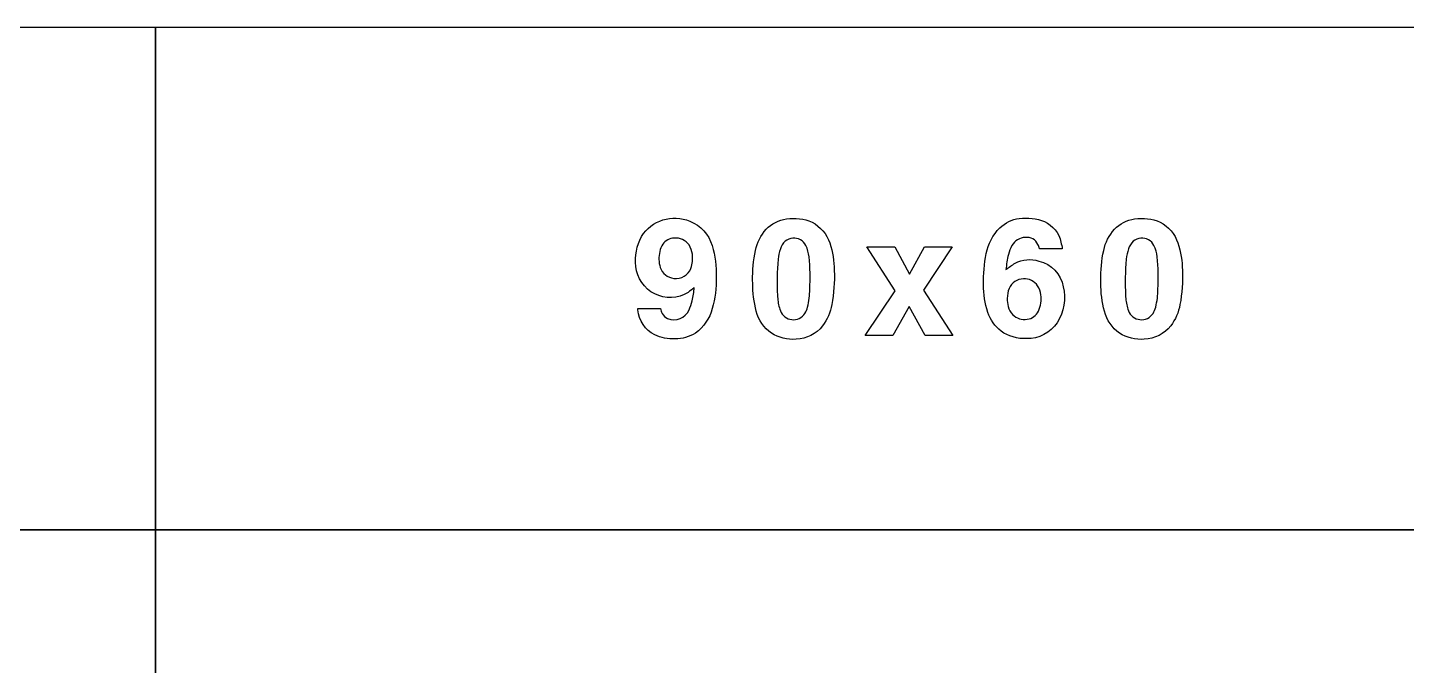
# Model space of a CAD drawing. Extents: x 0 to 4500, y -1000 to 1500.
# Drawn here: x 1373 to 2745, y 865 to 1500 of the extents above; entities that cross this region are included whole.
import ezdxf

# ---------------------------------------------------------------- set-up
doc = ezdxf.new("R2010")
doc.units = 0
doc.header["$MEASUREMENT"] = 0

msp = doc.modelspace()

# ---------------------------------------------------------------- linework, layer by layer
for points in [[(0.0001, 1000), (1500, 1000), (1500, 1500), (0.0001, 1500)], [(1500, 1000), (3000, 1000), (3000, 1500), (1500, 1500)], [(2236.08, 1238), (2207.98, 1281.64), (2235.79, 1281.64), (2250.41, 1254.4), (2265.39, 1281.64), (2292.7, 1281.64), (2264.27, 1238.42), (2293.48, 1193.6), (2265.84, 1193.6), (2249.95, 1222.47), (2233.63, 1193.6), (2206.32, 1193.6)], [(0.0001, 0.0001), (1500, 0.0001), (1500, 1000), (0.0001, 1000)], [(1500, 0.0001), (3000, 0.0001), (3000, 1000), (1500, 1000)]]:
    msp.add_lwpolyline(points, close=True)
for points in [[(1979.98, 1220.17), (2002.35, 1220.17, 0.0455875), (2004.08, 1215.49, 0.184316), (2009.52, 1210.47, 0.409284), (2030.9, 1218.87, 0.0469934), (2033.99, 1228.04, 0.0562512), (2036.02, 1241.37, -0.0481949), (2029.93, 1236.38, -0.558037), (1978.01, 1262.28, -0.155664), (1983.56, 1291.96, -0.36723), (2031.79, 1307.24, -0.230158), (2053.89, 1283.04, -0.0771775), (2058.06, 1251.38, -0.0699019), (2054.06, 1220.17, -0.171912), (2037.25, 1195.87, -0.143822), (2016.99, 1190.03, -0.115822), (1996.74, 1193.96, -0.264004), (1980.08, 1219.09)], [(2094.23, 1247.99, -0.0563084), (2097.13, 1278.15, -0.130301), (2107.78, 1299.17, -0.174843), (2127.86, 1309.45, -0.147552), (2153.36, 1306.26, -0.192146), (2171.02, 1285.54, -0.0833996), (2175.46, 1258.17, -0.0545507), (2173.05, 1224.2, -0.116773), (2163.9, 1203.04, -0.221099), (2137.56, 1189.75, -0.162564), (2112.86, 1195.76, -0.174743), (2097.85, 1217.56, -0.0640867), (2094.27, 1245.73)], [(2402.46, 1279.89), (2379.86, 1279.89, 0.0333099), (2378.27, 1284.16, 0.308433), (2365.68, 1291.12, 0.256298), (2352.3, 1282.95, 0.0718547), (2348.81, 1274.11, 0.0422837), (2346.4, 1259.06, -0.0343264), (2355.43, 1265.43, -0.198215), (2379.24, 1267.61, -0.294049), (2403.45, 1242.06, -0.195966), (2397.4, 1206.19, -0.251599), (2366.76, 1190.3, -0.162734), (2341.51, 1197.75, -0.142524), (2328.38, 1216.48, -0.0867955), (2324.05, 1244.1, -0.0561633), (2326.73, 1275.04, -0.143087), (2340.19, 1300.6, -0.165016), (2359.69, 1309.87, -0.137094), (2384.68, 1306.85, -0.238813), (2401.11, 1286.45, -0.0169871)], [(2440.75, 1248, -0.0563084), (2443.65, 1278.16, -0.130301), (2454.31, 1299.19, -0.174843), (2474.38, 1309.46, -0.147552), (2499.88, 1306.28, -0.192146), (2517.55, 1285.55, -0.0833996), (2521.98, 1258.18, -0.0545507), (2519.58, 1224.21, -0.116773), (2510.42, 1203.05, -0.221099), (2484.09, 1189.76, -0.162564), (2459.39, 1195.77, -0.174743), (2444.37, 1217.57, -0.0640867), (2440.79, 1245.74)], [(2000.93, 1269.05, 0.072156), (2002.24, 1261.27, 0.308009), (2015.89, 1250.35, 0.339521), (2032.83, 1260.31, 0.112829), (2034.2, 1274.35, 0.107115), (2030.9, 1283.7, 0.27348), (2015.98, 1290.41, 0.231047), (2004.72, 1284.32, 0.0835222), (2001.76, 1277.2, 0.060151)], [(2118.89, 1233.34, 0.0124589), (2119.14, 1230.3, 0.0668192), (2121.83, 1218.11, 0.615362), (2146.27, 1215.42, 0.0726881), (2148.88, 1221.68, 0.0588562), (2151.14, 1239.57, 0.0389037), (2150.36, 1271.72, 0.084671), (2147.19, 1282.93, 0.156013), (2141.7, 1288.77, 0.143208), (2134.15, 1290.19, 0.172584), (2126.59, 1287.21, 0.132565), (2121.81, 1279.74, 0.0498315), (2119.63, 1269.32, 0.0368731)], [(2465.42, 1233.35, 0.0124589), (2465.66, 1230.31, 0.0668192), (2468.36, 1218.12, 0.615362), (2492.79, 1215.43, 0.0726881), (2495.41, 1221.69, 0.0588562), (2497.66, 1239.58, 0.0389037), (2496.89, 1271.73, 0.084671), (2493.72, 1282.94, 0.156013), (2488.22, 1288.78, 0.143208), (2480.68, 1290.2, 0.172584), (2473.11, 1287.22, 0.132565), (2468.34, 1279.75, 0.0498315), (2466.16, 1269.33, 0.0368731)], [(2347.67, 1230.45, 0.0641861), (2348.68, 1222.25, 0.139351), (2353.19, 1214.17, 0.240104), (2367.5, 1209.68, 0.267924), (2378.76, 1217.77, 0.140614), (2381.08, 1234.06, 0.112774), (2377.93, 1242.93, 0.271024), (2363.84, 1249.79, 0.294594), (2349.44, 1240.31, 0.0908659)]]:
    msp.add_lwpolyline(points, format="xyb", close=True)

doc.saveas('drawing.dxf')
